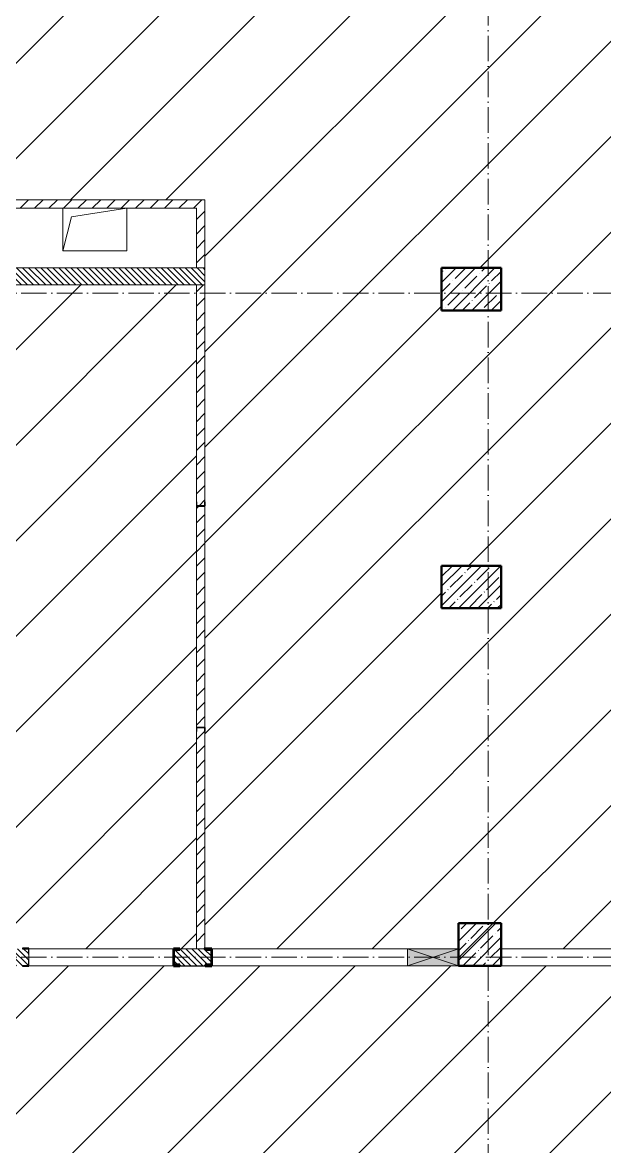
# Model space of a CAD drawing. Header units: millimetres. Extents: x -17017 to 628417, y -109036 to 199237.
# Drawn here: x 607135 to 613976, y -37460 to -24252 of the extents above; entities that cross this region are included whole.
import ezdxf

# ---------------------------------------------------------------- set-up
doc = ezdxf.new("R2010")
doc.units = ezdxf.units.MM
doc.linetypes.add('50_200_ШТРИХ_1Т_ш5_п1_п1_', pattern=[700, 500, -100, 0, -100])
for name, color, linetype, lineweight in [('0-1', 7, 'Continuous', 5), ('A-COLS-____-MCUT', 7, 'Continuous', 53), ('A-DETL-GENF-OTLN', 7, 'Continuous', 9), ('A-FLOR-____-OTLN', 7, 'Continuous', 9), ('A-GENM-____-MCUT', 7, 'Continuous', 25), ('A-GENM-____-OTLN', 7, 'Continuous', 9), ('A-GENM-____-OTLN-1', 7, 'Continuous', 25), ('A-GLAZ-____-OTLN', 7, 'Continuous', 9), ('A-WALL-____-MCUT', 7, 'Continuous', 13), ('A-WALL-____-PATT-1', 7, 'Continuous', 9), ('A-WALL-FNSH-MCUT-1', 7, 'Continuous', 9), ('I-WALL-____-OTLN', 7, 'Continuous', 9), ('S-BEAM-____-OTLN', 7, 'Continuous', 9), ('S-COLS-____-MCUT', 7, 'Continuous', 50), ('S-COLS-____-OTLN', 7, 'Continuous', 9), ('S-GRID-____-OTLN-1', 7, '50_200_ШТРИХ_1Т_ш5_п1_п1_', 9), ('стяжа', 7, 'Continuous', 30)]:
    doc.layers.add(name, color=color, linetype=linetype, lineweight=lineweight)
pattern_1 = [(45, (239739.3, -3652.16), (-561.266, 561.266), [])]
pattern_2 = [(135, (523510.01, -90515.614), (-35.35534, -35.35534), [])]
pattern_3 = [(45, (523510.01, -90515.61), (-84.85281, 84.85281), [])]

# ---------------------------------------------------------------- blocks, each defined once
blk = doc.blocks.new('Перемычка над витражем_2025_02_04_ifc-1-АР1_План отверстий 3 этажа в осях 1-64_Ю-ЯЯ')
at = {"layer": 'A-COLS-____-MCUT'}
for p, q in [((85476, 55381), (85400, 55381)), ((85400, 55381), (85400, 55181)), ((85405, 55190), (85405, 55372)), ((85405, 55372), (85476, 55372)), ((85476, 55372), (85476, 55381)), ((85850, 55381), (85774, 55381)), ((85774, 55381), (85774, 55372)), ((85774, 55372), (85845, 55372)), ((85845, 55372), (85845, 55190)), ((85850, 55181), (85850, 55381)), ((85400, 55181), (85476, 55181)), ((85476, 55190), (85405, 55190)), ((85476, 55181), (85476, 55190)), ((85845, 55190), (85774, 55190)), ((85774, 55190), (85774, 55181)), ((85774, 55181), (85850, 55181))]:
    blk.add_line(p, q, dxfattribs=at)
at = {"layer": 'S-BEAM-____-OTLN'}
for p, q in [((85435, 55181), (85435, 55175)), ((85815, 55175), (85435, 55175)), ((85815, 55181), (85815, 55175))]:
    blk.add_line(p, q, dxfattribs=at)
blk = doc.blocks.new('BSC_Колонна _Прямоугольная - 500х500-V95-АР1_План отверстий 3 этажа в осях 1-64_Ю-ЯЯ')
at = {"layer": 'S-COLS-____-OTLN'}
h = blk.add_hatch(dxfattribs=at)
h.set_pattern_fill('FP_100', color=256, style=0, pattern_type=2)
h.set_pattern_definition([(315, (-55431.04, 89000), (114.04925, 114.04925), []), (315, (-55431.04, 88885.95), (114.04925, 114.04925), [201.613, -40.323, 3.353, -36.97])])
h.paths.add_polyline_path([(-250, 250), (-250, -250), (250, -250), (250, 250)], flags=0)
at = {"layer": 'S-COLS-____-MCUT'}
for p, q in [((250, 250), (-250, 250)), ((-250, 250), (-250, -250)), ((250, -250), (250, 250)), ((-250, -250), (250, -250))]:
    blk.add_line(p, q, dxfattribs=at)
blk = doc.blocks.new('BSC_Колонна _Прямоугольная - 500х700-V124-АР1_План отверстий 3 этажа в осях 1-64_Ю-ЯЯ')
at = {"layer": 'S-COLS-____-OTLN'}
h = blk.add_hatch(dxfattribs=at)
h.set_pattern_fill('FP_129', color=256, style=0, pattern_type=2)
h.set_pattern_definition([(315, (-63131.04, 88900), (114.04925, 114.04925), []), (315, (-63131.04, 88785.95), (114.04925, 114.04925), [201.613, -40.323, 3.353, -36.97])])
h.paths.add_polyline_path([(-250, 350), (-250, -350), (250, -350), (250, 350)], flags=0)
at = {"layer": 'S-COLS-____-MCUT'}
for p, q in [((250, 350), (-250, 350)), ((-250, 350), (-250, -350)), ((250, -350), (250, 350)), ((-250, -350), (250, -350))]:
    blk.add_line(p, q, dxfattribs=at)
blk = doc.blocks.new('BSC_Колонна _Прямоугольная - 500х700-V127-АР1_План отверстий 3 этажа в осях 1-64_Ю-ЯЯ')
at = {"layer": 'S-COLS-____-OTLN'}
h = blk.add_hatch(dxfattribs=at)
h.set_pattern_fill('FP_132', color=256, style=0, pattern_type=2)
h.set_pattern_definition([(315, (-59631.04, 88900), (114.04925, 114.04925), []), (315, (-59631.04, 88785.95), (114.04925, 114.04925), [201.613, -40.323, 3.353, -36.97])])
h.paths.add_polyline_path([(-250, 350), (-250, -350), (250, -350), (250, 350)], flags=0)
at = {"layer": 'S-COLS-____-MCUT'}
for p, q in [((250, 350), (-250, 350)), ((-250, 350), (-250, -350)), ((250, -350), (250, 350)), ((-250, -350), (250, -350))]:
    blk.add_line(p, q, dxfattribs=at)
blk = doc.blocks.new('Фахверк_СКБ_Уголок - 200_3550-28267367-АР1_План отверстий 3 этажа в осях 1-64_Ю-ЯЯ')
at = {"layer": 'A-GENM-____-MCUT'}
for p, q in [((200, 156), (125, 156)), ((125, 156), (125, 81)), ((131, 81), (131, 150)), ((131, 150), (200, 150)), ((200, 150), (200, 156)), ((125, 81), (131, 81)), ((131, 19), (125, 19)), ((125, 19), (125, -56)), ((131, -50), (131, 19)), ((125, -56), (200, -56)), ((200, -50), (131, -50)), ((200, -56), (200, -50))]:
    blk.add_line(p, q, dxfattribs=at)
blk = doc.blocks.new('154_Фахверк_СКБ_Швеллер - Тип_100_3960-28318856-АР1_План отверстий 3 этажа в осях 1-64_Ю-ЯЯ')
at = {"layer": 'A-GENM-____-MCUT'}
for p, q in [((175, 50), (125, 50)), ((125, 50), (125, -50)), ((128, 47), (175, 47)), ((128, -47), (128, 47)), ((175, 47), (175, 50)), ((125, -50), (175, -50)), ((175, -47), (128, -47)), ((175, -50), (175, -47))]:
    blk.add_line(p, q, dxfattribs=at)
blk = doc.blocks.new('AR_Отверстие прямоугольное _в плите_ - AR_Отверстие прямоугольное _в плите_-30552795-АР1_План отверстий 3 этажа в осях 1-64_Ю-ЯЯ')
at = {"layer": 'A-GENM-____-OTLN'}
for p, q in [((-375, 250), (-375, -250)), ((-375, -250), (-275, 150)), ((-275, 150), (375, 250)), ((375, -250), (375, 250)), ((-375, -250), (375, -250))]:
    blk.add_line(p, q, dxfattribs=at)
blk = doc.blocks.new('AR_Отверстие прямоугольное _в стене__БезПР - AR_Отверстие прямоугольное _в стене__БезПР-36423693-АР1_План отверстий 3 этажа в осях 1-64_Ю-ЯЯ')
at = {"layer": 'A-GLAZ-____-OTLN'}
blk.add_hatch(color=256, dxfattribs=at).paths.add_polyline_path([(300, 100), (-300, 100), (-300, -100), (300, -100)], flags=0)
at = {"layer": 'A-DETL-GENF-OTLN'}
for p, q in [((-300, -100), (-300, 100)), ((-300, 100), (300, 100)), ((300, 100), (-300, -100)), ((-300, 100), (300, -100)), ((300, 100), (-300, 100)), ((-300, 100), (-300, -100)), ((300, 100), (300, -100)), ((300, -100), (300, 100)), ((300, -100), (-300, -100)), ((-300, -100), (300, -100))]:
    blk.add_line(p, q, dxfattribs=at)
blk = doc.blocks.new('3эт')
at = {"layer": 'S-GRID-____-OTLN-1', "color": 251, "ltscale": 0.6, "true_color": 0x636466}
for p, q in [((372870.7, 4029.4), (372870.7, -46882.4)), ((387845.1, -23782.4), (279101.9, -23782.4)), ((387845.1, -31582.4), (279101.9, -31582.4))]:
    blk.add_line(p, q, dxfattribs=at)

msp = doc.modelspace()

# ---------------------------------------------------------------- hatches: boundary and pattern name
at = {"layer": 'A-WALL-____-PATT-1'}
h = msp.add_hatch(dxfattribs=at)
h.set_pattern_fill('FP_7', color=256, style=0, pattern_type=2)
h.set_pattern_definition(pattern_3)
h.paths.add_polyline_path([(609180, -26435), (609180, -26335), (607035, -26335), (607035, -26338), (606988, -26338), (606988, -26432), (607035, -26432), (607035, -26435), (608334, -26435)], flags=0)
h.paths.add_polyline_path([(603960, -26435), (603960, -26432), (604007, -26432), (604007, -26338), (603960, -26338), (603960, -26335), (601910, -26335), (601910, -26435), (603032, -26435)], flags=0)
h.paths.add_polyline_path([(604010, -26435), (605735, -26435), (605735, -26335), (604010, -26335), (604010, -26432)], flags=0)
h.paths.add_polyline_path([(599860, -26435), (601860, -26435), (601860, -26432), (601907, -26432), (601907, -26338), (601860, -26338), (601860, -26335), (599860, -26335)], flags=0)
h = msp.add_hatch(dxfattribs=at)
h.set_pattern_fill('FP_7', color=256, style=0, pattern_type=2)
h.set_pattern_definition(pattern_3)
h.paths.add_polyline_path([(609280, -27135), (609280, -26335), (609180, -26335), (609180, -27135)], flags=0)
h = msp.add_hatch(dxfattribs=at)
h.set_pattern_fill('FP_9', color=256, style=0, pattern_type=2)
h.set_pattern_definition(pattern_2)
h.paths.add_polyline_path([(609280, -27335), (609280, -27135), (607010, -27135), (607010, -27335), (608334, -27335)], flags=0)
h = msp.add_hatch(dxfattribs=at)
h.set_pattern_fill('FP_7', color=256, style=0, pattern_type=2)
h.set_pattern_definition(pattern_3)
h.paths.add_polyline_path([(609280, -35135), (609280, -32585), (609277, -32585), (609277, -32538), (609183, -32538), (609183, -32585), (609180, -32585), (609180, -35135), (609277, -35135)], flags=0)
h.paths.add_polyline_path([(609280, -32535), (609280, -29935), (609180, -29935), (609180, -32535), (609277, -32535)], flags=0)
h.paths.add_polyline_path([(609277, -29932), (609277, -29885), (609280, -29885), (609280, -27335), (609180, -27335), (609180, -29885), (609183, -29885), (609183, -29932)], flags=0)
h = msp.add_hatch(dxfattribs=at)
h.set_pattern_fill('FP_9', color=256, style=0, pattern_type=2)
h.set_pattern_definition(pattern_2)
h.paths.add_polyline_path([(609360, -35335), (609360, -35135), (608910, -35135), (608910, -35335)], flags=0)
h.paths.add_polyline_path([(607135, -35335), (607204, -35335), (607204, -35266), (607210, -35266), (607210, -35204), (607204, -35204), (607204, -35135), (606910, -35135), (606910, -35335)], flags=0)
at = {"layer": 'стяжа'}
h = msp.add_hatch(dxfattribs=at)
h.set_pattern_fill('ANSI31', color=5, scale=250)
h.set_pattern_definition(pattern_1)
h.paths.add_polyline_path([(614960, -17285), (616760, -17285), (616760, -16785), (617460, -16785), (617460, -11435), (616760, -11435), (616760, -10935), (617460, -10935), (617460, -9685), (615960, -9685), (615760, -9685), (615760, -9585), (615760, -8285), (615760, -8085), (615760, -7360), (615754, -7360), (615754, -7285), (615754, -7279), (615754, -7210), (615760, -5685), (615754, -5685), (615754, -5610), (615760, -5085), (615335, -5085), (615335, -5091), (615260, -5091), (615260, -5085), (612760, -5085), (612760, -5335), (612260, -5335), (612260, -5085), (610460, -5085), (610460, -5091), (610385, -5091), (610010, -5088), (610010, -5185), (609810, -5185), (609810, -5085), (609410, -5085), (609410, -5091), (609335, -5091), (607535, -5085), (607535, -5091), (607460, -5091), (607110, -5087), (607110, -5185), (606910, -5185), (606910, -5335), (606910, -5660), (606916, -5660), (606916, -5735), (606910, -7360), (606916, -7360), (606916, -7429), (606916, -7435), (606916, -7510), (606912, -8085), (607510, -8085), (607510, -8785), (607510, -11435), (607510, -12135), (607010, -12135), (607010, -12335), (607010, -12835), (607010, -14685), (607010, -14835), (607510, -14835), (607510, -15535), (606310, -15535), (606310, -15185), (601710, -15185), (601210, -15185), (601210, -15715), (601210, -15965), (601210, -18085), (601760, -18085), (601960, -18085), (602460, -18085), (602460, -18235), (602460, -19235), (602460, -19485), (601960, -19485), (601960, -20635), (601960, -22535), (602460, -22535), (602460, -23935), (601710, -23935), (601010, -23935), (601010, -23435), (601010, -23335), (601010, -23135), (601010, -20635), (601010, -20135), (601010, -18185), (601010, -18085), (601010, -15965), (601010, -15715), (601010, -15185), (601010, -14685), (601010, -13885), (601710, -13885), (601710, -13985), (601710, -14485), (601710, -14685), (601710, -14985), (606310, -14985), (606310, -14685), (606310, -12835), (606310, -12335), (606310, -10635), (606810, -10635), (606810, -8835), (606310, -8835), (606310, -8335), (606710, -8335), (606710, -7510), (606704, -7510), (606704, -7435), (606704, -7429), (606704, -7360), (606710, -5735), (606704, -5735), (606704, -5660), (606710, -5335), (606410, -5335), (606410, -5085), (604610, -5085), (604610, -5091), (604535, -5091), (603635, -5085), (603635, -5091), (603560, -5091), (603560, -5085), (601760, -5085), (601760, -5091), (601710, -5091), (601710, -5185), (601510, -5185), (601510, -5335), (601010, -5335), (601010, -5185), (600810, -5185), (600810, -5085), (600635, -5085), (600635, -5091), (600560, -5091), (600560, -5085), (598760, -5085), (598760, -5335), (598460, -5335), (598460, -6685), (599260, -6685), (599260, -8235), (598960, -8235), (598960, -9705), (598960, -9905), (598960, -10135), (598960, -10735), (598960, -10935), (598960, -11535), (598960, -11585), (598960, -11685), (598460, -11685), (598460, -14685), (598760, -14685), (599210, -14685), (599210, -16585), (598460, -16585), (598460, -20135), (598760, -20135), (598760, -20635), (598460, -20635), (598460, -22835), (598760, -22835), (598760, -23335), (598520, -23335), (598520, -23875), (598520, -23935), (598216, -23935), (598210, -26095), (598260, -26095), (598260, -26035), (598520, -26035), (598520, -27135), (599760, -27135), (599760, -26335), (601860, -26335), (601910, -26335), (603960, -26335), (604010, -26335), (605735, -26335), (606985, -26335), (607035, -26335), (609280, -26335), (609280, -27135), (609280, -27335), (609280, -29885), (609280, -29935), (609280, -32535), (609280, -32585), (609280, -35135), (609360, -35135), (609360, -35135), (611659, -35135), (612259, -35135), (612259, -35335), (612260, -35335), (612760, -35335), (612760, -35135), (616760, -35135), (616760, -34835), (617460, -34835), (617460, -29385), (616760, -29385), (616760, -28885), (617460, -28885), (617460, -26385), (616760, -26385), (616760, -25885), (614960, -25885)])
h.paths.add_polyline_path([(607010, -23435), (607010, -23935), (606310, -23935), (606310, -23435)], flags=16)
h.paths.add_polyline_path([(607110, -20635), (607010, -20635), (606310, -20635), (605410, -20635), (605410, -19335), (607110, -19335)], flags=16)
h.paths.add_polyline_path([(607010, -20135), (606310, -20135), (606310, -20535), (605510, -20535), (605510, -19435), (607010, -19435)], flags=0)
h.paths.add_polyline_path([(605610, -20135), (605610, -19485), (607010, -19485), (605718, -19593)], flags=0)
h.paths.add_polyline_path([(611160, -20635), (611160, -19335), (612860, -19335), (612860, -20635), (612760, -20635), (612060, -20635)], flags=16)
h.paths.add_polyline_path([(611960, -22935), (612760, -22935), (612760, -23435), (612760, -23935), (612060, -23935), (611960, -23935)], flags=16)
h.paths.add_polyline_path([(611260, -20535), (612060, -20535), (612060, -20135), (611260, -20135)], flags=0)
h.paths.add_polyline_path([(612060, -23035), (612660, -23035), (612660, -23435), (612060, -23435)], flags=0)
h.paths.add_polyline_path([(612760, -19435), (612760, -19435), (611260, -19435), (611260, -19435)], flags=0)
h.paths.add_polyline_path([(612060, -27135), (612760, -27135), (612760, -27635), (612060, -27635)], flags=16)
h.paths.add_polyline_path([(612060, -16435), (612060, -16250), (612060, -16100), (612060, -15185), (612060, -14685), (612760, -14685), (612760, -15185), (612760, -16100), (612760, -16250), (612760, -16435)], flags=16)
h.paths.add_polyline_path([(612160, -16335), (612160, -16250), (612060, -16250), (612060, -16100), (612160, -16100), (612160, -16035), (612660, -16035), (612660, -16100), (612760, -16100), (612760, -16250), (612660, -16250), (612660, -16335)], flags=0)
h.paths.add_polyline_path([(612660, -16135), (612160, -16135), (612160, -16250), (612060, -16250), (612110, -16175), (612060, -16100), (612160, -16100), (612160, -16135), (612660, -16135), (612660, -16100), (612760, -16100), (612710, -16175), (612760, -16250), (612660, -16250)], flags=0)
h.paths.add_polyline_path([(612260, -15285), (612160, -15935), (612160, -15935), (612660, -15935), (612660, -15185)], flags=0)
h.paths.add_polyline_path([(612060, -30635), (612760, -30635), (612760, -31135), (612060, -31135)], flags=16)
h.paths.add_polyline_path([(612060, -12835), (612060, -12335), (612060, -11985), (612760, -11985), (612760, -12085), (612760, -12335), (612760, -12835)], flags=16)
h.paths.add_polyline_path([(612160, -12335), (612160, -12085), (612660, -12085), (612760, -12085), (612760, -12335), (612660, -12335)], flags=0)
h.paths.add_polyline_path([(612660, -12085), (612760, -12085), (612710, -12210), (612760, -12335), (612660, -12335)], flags=0)
h.paths.add_polyline_path([(601710, -12835), (601010, -12835), (601010, -12335), (601010, -11935), (601710, -11935), (601710, -12335)], flags=16)
h.paths.add_polyline_path([(601110, -12335), (601110, -12035), (601612, -12035), (601610, -12035), (601610, -12335)], flags=0)
h.paths.add_polyline_path([(612060, -8835), (612060, -8335), (612060, -7885), (612760, -7885), (612760, -8335), (612760, -8835)], flags=16)
h.paths.add_polyline_path([(612160, -8335), (612160, -7985), (612660, -7985), (612660, -8335)], flags=0)
h.paths.add_polyline_path([(601710, -8835), (601010, -8835), (601010, -8335), (601710, -8335)], flags=16)
h = msp.add_hatch(dxfattribs=at)
h.set_pattern_fill('ANSI31', color=5, scale=250)
h.set_pattern_definition(pattern_1)
h.paths.add_polyline_path([(609180, -29935), (609180, -29885), (609180, -27335), (607010, -27335), (607010, -27635), (606310, -27635), (606310, -27335), (601710, -27335), (601710, -27635), (601010, -27635), (601010, -27335), (600720, -27335), (600220, -27335), (598510, -27335), (598510, -35135), (601010, -35135), (601010, -34835), (601510, -34835), (601510, -35135), (603960, -35135), (603960, -33910), (603960, -32610), (603960, -32335), (604860, -32335), (607010, -32335), (607010, -32585), (607010, -34835), (607010, -35135), (607135, -35135), (607135, -35129), (607210, -35129), (607210, -35135), (608910, -35135), (609180, -35135), (609180, -32585), (609180, -32535)])
h.paths.add_polyline_path([(601710, -31135), (601010, -31135), (601010, -30635), (601010, -30435), (601010, -30035), (601010, -29685), (601710, -29685), (601710, -30635)], flags=16)
h.paths.add_polyline_path([(601110, -30635), (601110, -30435), (601010, -30435), (601010, -30035), (601110, -30035), (601110, -29785), (601610, -29785), (601610, -30635)], flags=0)
h.paths.add_polyline_path([(601560, -30436), (601260, -30436), (601260, -29786), (601560, -29786)], flags=0)
h.paths.add_polyline_path([(601110, -30435), (601060, -30235), (601110, -30035)], flags=0)
h.paths.add_polyline_path([(606310, -31135), (606310, -30635), (607010, -30635), (607010, -31135)], flags=16)
h = msp.add_hatch(dxfattribs=at)
h.set_pattern_fill('ANSI31', color=5, scale=250)
h.set_pattern_definition(pattern_1)
h.paths.add_polyline_path([(618610, -35935), (617810, -35935), (617110, -35935), (617060, -35935), (616960, -35935), (616960, -36660), (616966, -36660), (616966, -36735), (616960, -37885), (616966, -37885), (616966, -37960), (616964, -38085), (618930, -38085), (618980, -38085), (619700, -38085), (620000, -38085), (620530, -38085), (620530, -35735), (620430, -35735), (620130, -35735), (618595, -35735), (618595, -35970), (618630, -35970), (618630, -37200), (618610, -37200)])
h.paths.add_polyline_path([(617360, -36335), (617160, -36335), (617160, -36135), (617360, -36135)], flags=16)
h.paths.add_polyline_path([(618610, -37850), (618630, -37850), (618630, -38050), (618610, -38050)], flags=0)
h.paths.add_polyline_path([(620530, -39235), (620530, -38585), (617260, -38585), (617260, -38835), (616960, -38835), (616960, -39060), (616966, -39060), (616966, -39135), (616960, -40135), (616966, -40135), (616966, -40210), (616960, -40335), (620530, -40335), (620530, -40035), (620530, -39735)])
h.paths.add_polyline_path([(606710, -41260), (606704, -41260), (606704, -41185), (606710, -39460), (606704, -39460), (606704, -39391), (606704, -39385), (606704, -39310), (606710, -38835), (606410, -38835), (606410, -38435), (606034, -38435), (606034, -38441), (605486, -38441), (605206, -38435), (605160, -38435), (604010, -38435), (603964, -38435), (601310, -38435), (601260, -38435), (598510, -38435), (598510, -38835), (598460, -38835), (598460, -38935), (598260, -38935), (598260, -39060), (598266, -39060), (598266, -39135), (598260, -40929), (598266, -40929), (598266, -41004), (598260, -42060), (598266, -42060), (598266, -42135), (598260, -43935), (598266, -43935), (598266, -44010), (598260, -44085), (598510, -44085), (598510, -44585), (598460, -44585), (598460, -44685), (598260, -44685), (598260, -45060), (598266, -45060), (598266, -45135), (598260, -46935), (598266, -46935), (598266, -47035), (598510, -47035), (598510, -47535), (601010, -47535), (601010, -47035), (601010, -46885), (601910, -46885), (602460, -46885), (602510, -46885), (602610, -46885), (602610, -47535), (606410, -47535), (606410, -47035), (606910, -47035), (606910, -47335), (611210, -47335), (611210, -47285), (610110, -47285), (610110, -46785), (609710, -46785), (609710, -47285), (608610, -47285), (608610, -46785), (608220, -46785), (608210, -46786), (608210, -47286), (607310, -47286), (607310, -46785), (609060, -46785), (609060, -46685), (609110, -46685), (610160, -46685), (611210, -46685), (611310, -46685), (611310, -47335), (611810, -47335), (612110, -47335), (612260, -47335), (612260, -47035), (612760, -47035), (612760, -47535), (616210, -47535), (616210, -47035), (616710, -47035), (616710, -46257, -0.268162), (616685, -46213, -0.268162), (616710, -46170), (616710, -43685), (616210, -43685), (616210, -43185), (616710, -43185), (616710, -43485), (620360, -43485), (620360, -43235), (620360, -41635), (620360, -41235), (618610, -41235), (618560, -41235), (617960, -41235), (616860, -41235), (616760, -41235), (616760, -41035), (616760, -40535), (616760, -40210), (616754, -40210), (616754, -40135), (616760, -39135), (616754, -39135), (616754, -39060), (616760, -38835), (616760, -38335), (616760, -37960), (616754, -37960), (616754, -37885), (616760, -36735), (616754, -36735), (616754, -36660), (616760, -35335), (612760, -35335), (612260, -35335), (612259, -35335), (611659, -35335), (609325, -35335), (609325, -35341), (608910, -35341), (608910, -35335), (607210, -35335), (607210, -35341), (607135, -35341), (606910, -35335), (606910, -35570), (606910, -35820), (606910, -36160), (606916, -36160), (606916, -36235), (606916, -36241), (606916, -36310), (606910, -37310), (606916, -37310), (606916, -37379), (606916, -37385), (606916, -37460), (606910, -38335), (606910, -38835), (606910, -39310), (606916, -39310), (606916, -39385), (606916, -39391), (606910, -39415), (606910, -39385), (606870, -39385), (606870, -39390), (606750, -39390), (606710, -39385), (606710, -41185), (606779, -41185), (606841, -41185), (606916, -41185), (606916, -41260), (606910, -41660), (606916, -41660), (606916, -41735), (606910, -41765), (606910, -41735), (606841, -41735), (606779, -41735), (606710, -41735), (606710, -43535), (606750, -43535), (606750, -43530), (606870, -43530), (606910, -43534), (606910, -43505), (606916, -43460), (606916, -43529), (606916, -43535), (606916, -43610), (606910, -44085), (606910, -44585), (606910, -44810), (606916, -44810), (606916, -44885), (606841, -44885), (606779, -44885), (606704, -44885), (606704, -44810), (606710, -44585), (606410, -44585), (606410, -44085), (606710, -44085), (606710, -43610), (606704, -43610), (606704, -43535), (606704, -43529), (606704, -43460), (606710, -41735), (606704, -41735), (606704, -41660)])
h.paths.add_polyline_path([(606916, -46579), (606910, -46579), (606910, -46585), (606916, -46585)], flags=16)
h.paths.add_polyline_path([(606704, -46579), (606710, -46579), (606750, -46582), (606750, -46580), (606870, -46580), (606916, -46592), (606916, -46591), (606841, -46591), (606791, -46585), (606779, -46585), (606779, -46591), (606710, -46591), (606710, -46660), (606704, -46660), (606704, -46585)], flags=16)
h.paths.add_polyline_path([(612260, -38835), (612260, -38335), (612760, -38335), (613210, -38335), (613460, -38335), (613560, -38335), (613560, -40535), (612460, -40535), (612460, -42385), (613560, -42385), (613560, -44585), (612760, -44585), (612260, -44585), (612260, -44085)], flags=16)
h.paths.add_polyline_path([(612760, -40435), (612760, -39035), (613460, -39035), (613460, -38435), (613210, -38435), (613210, -38335), (613460, -38335), (613460, -38435), (613460, -40435)], flags=0)
h.paths.add_polyline_path([(612760, -42585), (613360, -42585), (613360, -43885), (612760, -43885)], flags=0)
h.paths.add_polyline_path([(612760, -40435), (612760, -39035), (613460, -39035), (612877, -39151)], flags=0)
h.paths.add_polyline_path([(617908, -38071), (619563, -38071), (619563, -36871), (617908, -36871)], flags=24)
h.paths.add_polyline_path([(617683, -39971), (619317, -39971), (619317, -38771), (617683, -38771)], flags=24)

# ---------------------------------------------------------------- linework, layer by layer
at = {"layer": 'A-FLOR-____-OTLN'}
for p, q in [((607610, -26935), (607610, -26435)), ((608360, -26435), (608360, -26935)), ((608360, -26935), (607610, -26935))]:
    msp.add_line(p, q, dxfattribs=at)
at = {"layer": 'A-WALL-____-MCUT'}
for p, q in [((609280, -27135), (607010, -27135)), ((609280, -27335), (609280, -27135)), ((607010, -27335), (609280, -27335)), ((607210, -35266), (607210, -35204)), ((609360, -35135), (608910, -35135)), ((608910, -35135), (608910, -35335)), ((609360, -35335), (609360, -35135)), ((608910, -35335), (609360, -35335))]:
    msp.add_line(p, q, dxfattribs=at)
at = {"layer": 'A-WALL-FNSH-MCUT-1'}
for p, q in [((609280, -26335), (607035, -26335)), ((609280, -27135), (609280, -26335)), ((607035, -26435), (609180, -26435)), ((609180, -26435), (609180, -27135)), ((609180, -27335), (609180, -29885)), ((609280, -29885), (609280, -27335)), ((609180, -29935), (609180, -32535)), ((609280, -32535), (609280, -29935)), ((609180, -32585), (609180, -35135)), ((609280, -35135), (609280, -32585))]:
    msp.add_line(p, q, dxfattribs=at)
at = {"layer": 'I-WALL-____-OTLN'}
for p, q in [((607210, -35135), (608910, -35135)), ((609360, -35135), (611659, -35135)), ((612259, -35135), (612260, -35135)), ((612760, -35135), (616760, -35135)), ((608910, -35335), (607210, -35335)), ((611659, -35335), (609360, -35335)), ((612260, -35335), (612259, -35335)), ((616760, -35335), (612760, -35335))]:
    msp.add_line(p, q, dxfattribs=at)

# ---------------------------------------------------------------- block references
at = {"layer": '0-1'}
msp.add_blockref('Перемычка над витражем_2025_02_04_ifc-1-АР1_План отверстий 3 этажа в осях 1-64_Ю-ЯЯ', (523510, -90516), dxfattribs=at)
at = {"layer": 'A-GENM-____-OTLN'}
msp.add_blockref('AR_Отверстие прямоугольное _в плите_ - AR_Отверстие прямоугольное _в плите_-30552795-АР1_План отверстий 3 этажа в осях 1-64_Ю-ЯЯ', (607985, -26685), dxfattribs=at)
at = {"layer": 'A-GENM-____-OTLN-1'}
for name, p, rotation in [('154_Фахверк_СКБ_Швеллер - Тип_100_3960-28318856-АР1_План отверстий 3 этажа в осях 1-64_Ю-ЯЯ', (609230, -30060), 89.99999999999987), ('154_Фахверк_СКБ_Швеллер - Тип_100_3960-28318856-АР1_План отверстий 3 этажа в осях 1-64_Ю-ЯЯ', (609230, -32410), 269.9999999999998), ('Фахверк_СКБ_Уголок - 200_3550-28267367-АР1_План отверстий 3 этажа в осях 1-64_Ю-ЯЯ', (607335, -35185), 180)]:
    msp.add_blockref(name, p, dxfattribs=dict(at, rotation=rotation))
at = {"layer": 'A-GLAZ-____-OTLN', "rotation": 180}
msp.add_blockref('AR_Отверстие прямоугольное _в стене__БезПР - AR_Отверстие прямоугольное _в стене__БезПР-36423693-АР1_План отверстий 3 этажа в осях 1-64_Ю-ЯЯ', (611959, -35235), dxfattribs=at)
at = {"layer": 'S-COLS-____-OTLN', "rotation": 89.9999999999999}
for name, p in [('BSC_Колонна _Прямоугольная - 500х700-V124-АР1_План отверстий 3 этажа в осях 1-64_Ю-ЯЯ', (612410, -27385)), ('BSC_Колонна _Прямоугольная - 500х700-V127-АР1_План отверстий 3 этажа в осях 1-64_Ю-ЯЯ', (612410, -30885)), ('BSC_Колонна _Прямоугольная - 500х500-V95-АР1_План отверстий 3 этажа в осях 1-64_Ю-ЯЯ', (612510, -35085))]:
    msp.add_blockref(name, p, dxfattribs=at)
at = {"layer": 'стяжа'}
msp.add_blockref('3эт', (239739, -3652), dxfattribs=at)

doc.saveas('drawing.dxf')
